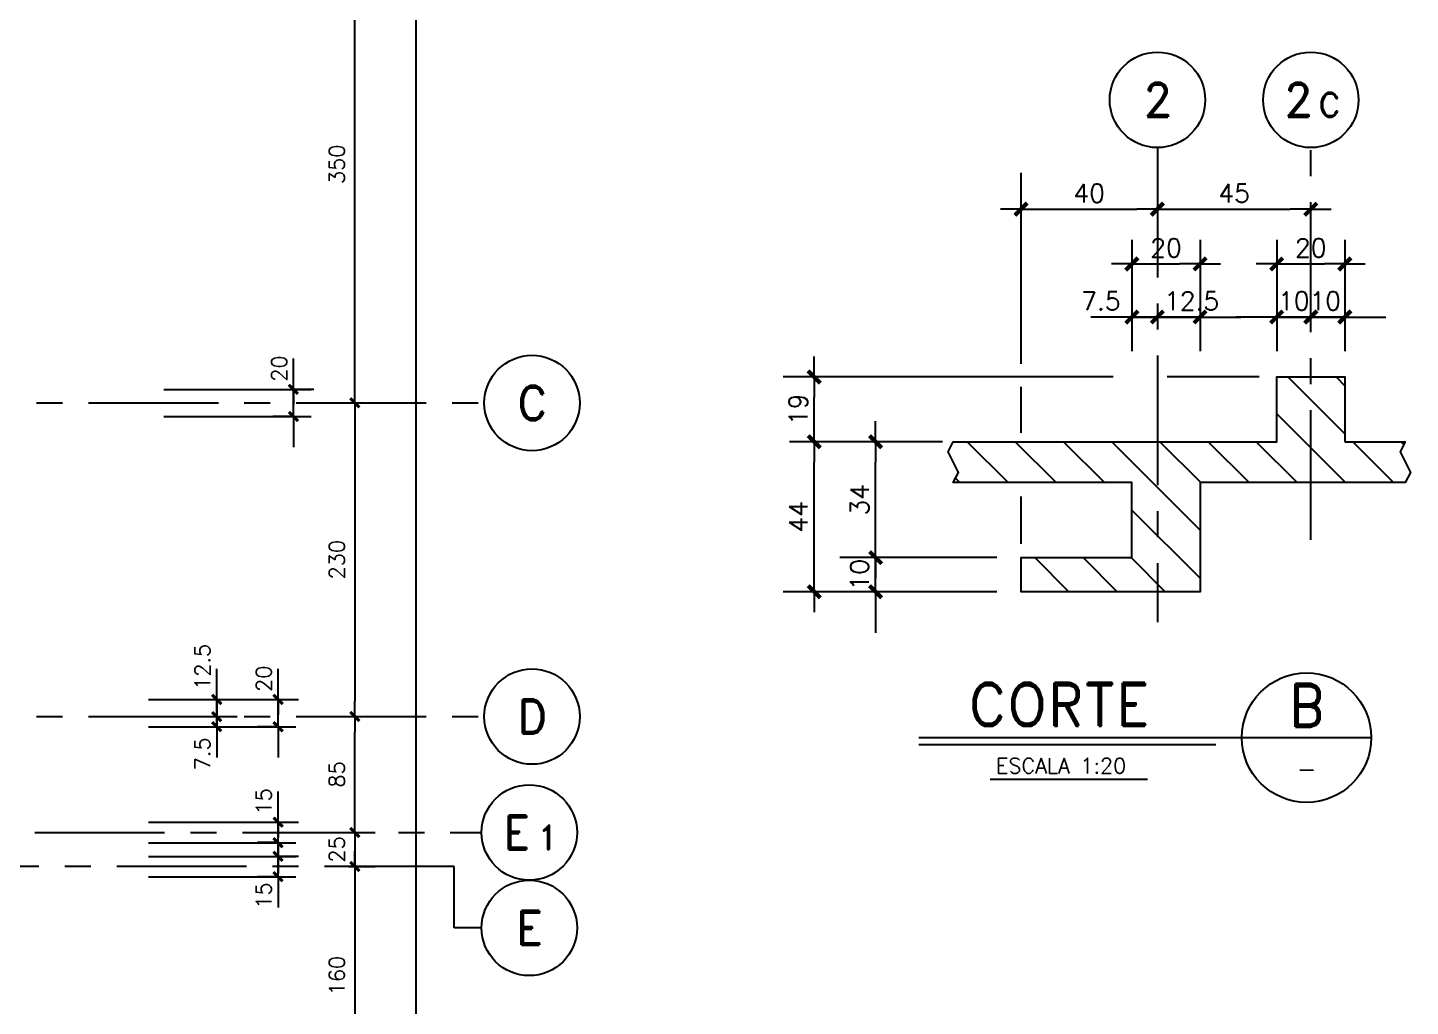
# Model space of a CAD drawing. Header units: millimetres. Extents: x -656851 to -651781, y 88238 to 91301.
# Drawn here: x -653472 to -652458, y 89866 to 90584 of the extents above; entities that cross this region are included whole.
import ezdxf
from ezdxf.enums import TextEntityAlignment as Align

# ---------------------------------------------------------------- set-up
doc = ezdxf.new("R2010")
doc.units = ezdxf.units.MM
doc.header["$LTSCALE"] = 30
doc.linetypes.add('CENTER', pattern=[50.8, 31.75, -6.35, 6.35, -6.35])
doc.linetypes.add('HIDDEN', pattern=[0.375, 0.25, -0.125])
for name, color, linetype in [('A-LINEA 015', 6, 'Continuous'), ('CORTES', 5, 'Continuous'), ('COTAS', 5, 'Continuous'), ('Cotas2', 1, 'Continuous'), ('EJES', 1, 'CENTER'), ('HATCH2', 1, 'HIDDEN')]:
    doc.layers.add(name, color=color, linetype=linetype)
doc.styles.add('ROMAND', font='romand')
doc.styles.add('ROMANS', font='romans')
doc.styles.add('SIETE50', font='ROMAND.SHX', dxfattribs={"height": 31.5})
doc.dimstyles.new('ING-50', dxfattribs={"dimscale": 5, "dimtxt": 2.25, "dimasz": 2.25, "dimexe": 3, "dimexo": 0, "dimgap": 1.5, "dimtad": 1, "dimdec": 1, "dimzin": 12, "dimdsep": 46, "dimtxsty": 'ROMANS', "dimblk1": 'TICK1', "dimblk2": 'TICK1', "dimsah": 1, "dimcen": 0.09, "dimclrd": 2, "dimclre": 1, "dimclrt": 3, "dimadec": 1, "dimazin": 3, "dimtfac": 1, "dimtdec": 1, "dimtix": 1, "dimtmove": 2, "dimatfit": 3, "dimfxl": 3, "dimtolj": 1, "dimtzin": 12, "dimarcsym": 0})
doc.dimstyles.new('ING20', dxfattribs={"dimscale": 50, "dimtxt": 0.27, "dimasz": 0.3, "dimexe": 0.3, "dimexo": 1, "dimgap": 0.1, "dimtad": 1, "dimlfac": 0.4, "dimzin": 12, "dimdsep": 46, "dimtxsty": 'ROMANS', "dimblk1": 'TICK1', "dimblk2": 'TICK1', "dimsah": 1, "dimcen": 0.09, "dimse1": 1, "dimse2": 1, "dimclrd": 2, "dimclre": 1, "dimclrt": 3, "dimadec": 0, "dimazin": 0, "dimtfac": 1, "dimtix": 1, "dimtmove": 2, "dimatfit": 3, "dimldrblk": 'TICK1', "dimfxl": 1, "dimtolj": 1, "dimtzin": 12, "dimarcsym": 0})

# ---------------------------------------------------------------- blocks, each defined once
blk = doc.blocks.new('EJE-1')
at = {"color": 3, "linetype": 'Continuous'}
blk.add_circle((0, 0), 35, dxfattribs=at)
at = {"color": 5, "linetype": 'Continuous', "style": 'ROMAND'}
blk.add_attdef('0', text='', height=25, dxfattribs=at).set_placement((0.2, 0), align=Align.MIDDLE)
blk = doc.blocks.new('TICK1')
at = {"color": 2}
for points in [[(0, 0), (-1, 0)], [(0, 0), (1, 0)]]:
    blk.add_lwpolyline(points, dxfattribs=at)
at = {"color": 2, "const_width": 0.2}
blk.add_lwpolyline([(-0.3, -0.3), (0.3, 0.3)], dxfattribs=at)
blk = doc.blocks.new('*D52')
at = {"layer": 'COTAS', "color": 2, "lineweight": -2}
for p, q in [((-653288.7, 90102), (-653288.7, 90113.3)), ((-653288.7, 90070.8), (-653288.7, 90090.8)), ((-653288.7, 90059.5), (-653288.7, 90048.3))]:
    blk.add_line(p, q, dxfattribs=at)
at = {"layer": 'COTAS', "color": 1, "lineweight": -2}
for p, q in [((-653288.7, 90090.8), (-653273.7, 90090.8)), ((-653288.7, 90070.8), (-653303.7, 90070.8))]:
    blk.add_line(p, q, dxfattribs=at)
at = {"layer": 'Defpoints', "color": 0}
for p in [(-653288.7, 90090.8), (-653288.7, 90090.8), (-653288.7, 90070.8)]:
    blk.add_point(p, dxfattribs=at)
at = {"layer": 'COTAS', "color": 2, "lineweight": -2, "xscale": 11.25, "yscale": 11.25, "zscale": 11.25}
for p, rotation in [((-653288.7, 90090.8), 270), ((-653288.7, 90070.8), 90)]:
    blk.add_blockref('TICK1', p, dxfattribs=dict(at, rotation=rotation))
at = {"layer": 'COTAS', "color": 3, "insert": (-653299.2, 90106), "char_height": 11.25, "attachment_point": 5, "rotation": 90, "style": 'ROMANS'}
blk.add_mtext('\\A1;20', dxfattribs=at)
blk = doc.blocks.new('*D36')
at = {"layer": 'COTAS', "color": 2, "lineweight": -2}
for p, q in [((-653277.4, 90329.5), (-653277.4, 90340.8)), ((-653277.4, 90298.3), (-653277.4, 90318.3)), ((-653277.4, 90287), (-653277.4, 90275.8))]:
    blk.add_line(p, q, dxfattribs=at)
at = {"layer": 'COTAS', "color": 1, "lineweight": -2}
for p, q in [((-653277.4, 90318.3), (-653262.4, 90318.3)), ((-653277.4, 90298.3), (-653292.4, 90298.3))]:
    blk.add_line(p, q, dxfattribs=at)
at = {"layer": 'Defpoints', "color": 0}
for p in [(-653277.4, 90318.3), (-653277.4, 90318.3), (-653277.4, 90298.3)]:
    blk.add_point(p, dxfattribs=at)
at = {"layer": 'COTAS', "color": 2, "lineweight": -2, "xscale": 11.25, "yscale": 11.25, "zscale": 11.25}
for p, rotation in [((-653277.4, 90318.3), 270), ((-653277.4, 90298.3), 90)]:
    blk.add_blockref('TICK1', p, dxfattribs=dict(at, rotation=rotation))
at = {"layer": 'COTAS', "color": 3, "insert": (-653287.8, 90333.5), "char_height": 11.25, "attachment_point": 5, "rotation": 90, "style": 'ROMANS'}
blk.add_mtext('\\A1;20', dxfattribs=at)
blk = doc.blocks.new('*D38')
at = {"layer": 'COTAS', "color": 1, "lineweight": -2}
for p, q in [((-653236.9, 90658.3), (-653217.4, 90658.3)), ((-653236.9, 90308.3), (-653217.4, 90308.3))]:
    blk.add_line(p, q, dxfattribs=at)
at = {"layer": 'COTAS', "color": 2, "lineweight": -2}
blk.add_line((-653232.4, 90319.5), (-653232.4, 90647), dxfattribs=at)
at = {"layer": 'Defpoints', "color": 0}
for p in [(-653236.9, 90658.3), (-653232.4, 90658.3), (-653236.9, 90308.3)]:
    blk.add_point(p, dxfattribs=at)
at = {"layer": 'COTAS', "color": 2, "lineweight": -2, "xscale": 11.25, "yscale": 11.25, "zscale": 11.25}
for p, rotation in [((-653232.4, 90658.3), 90), ((-653232.4, 90308.3), 270)]:
    blk.add_blockref('TICK1', p, dxfattribs=dict(at, rotation=rotation))
at = {"layer": 'COTAS', "color": 3, "insert": (-653245.5, 90483.3), "char_height": 11.25, "attachment_point": 5, "rotation": 90, "style": 'ROMANS'}
blk.add_mtext('\\A1;350', dxfattribs=at)
blk = doc.blocks.new('*D39')
at = {"layer": 'COTAS', "color": 1, "lineweight": -2}
for p, q in [((-653236.9, 90308.3), (-653217.4, 90308.3)), ((-653236.9, 90078.3), (-653217.4, 90078.3))]:
    blk.add_line(p, q, dxfattribs=at)
at = {"layer": 'COTAS', "color": 2, "lineweight": -2}
blk.add_line((-653232.4, 90297), (-653232.4, 90089.5), dxfattribs=at)
at = {"layer": 'Defpoints', "color": 0}
for p in [(-653236.9, 90308.3), (-653236.9, 90078.3), (-653232.4, 90078.3)]:
    blk.add_point(p, dxfattribs=at)
at = {"layer": 'COTAS', "color": 2, "lineweight": -2, "xscale": 11.25, "yscale": 11.25, "zscale": 11.25}
for p, rotation in [((-653232.4, 90308.3), 90), ((-653232.4, 90078.3), 270)]:
    blk.add_blockref('TICK1', p, dxfattribs=dict(at, rotation=rotation))
at = {"layer": 'COTAS', "color": 3, "insert": (-653245.5, 90193.3), "char_height": 11.25, "attachment_point": 5, "rotation": 90, "style": 'ROMANS'}
blk.add_mtext('\\A1;230', dxfattribs=at)
blk = doc.blocks.new('*D40')
at = {"layer": 'COTAS', "color": 1, "lineweight": -2}
for p, q in [((-653236.9, 90078.3), (-653217.4, 90078.3)), ((-653236.9, 89993.3), (-653217.4, 89993.3))]:
    blk.add_line(p, q, dxfattribs=at)
at = {"layer": 'COTAS', "color": 2, "lineweight": -2}
blk.add_line((-653232.4, 90004.5), (-653232.4, 90067), dxfattribs=at)
at = {"layer": 'Defpoints', "color": 0}
for p in [(-653236.9, 90078.3), (-653232.4, 90078.3), (-653236.9, 89993.3)]:
    blk.add_point(p, dxfattribs=at)
at = {"layer": 'COTAS', "color": 2, "lineweight": -2, "xscale": 11.25, "yscale": 11.25, "zscale": 11.25}
for p, rotation in [((-653232.4, 90078.3), 90), ((-653232.4, 89993.3), 270)]:
    blk.add_blockref('TICK1', p, dxfattribs=dict(at, rotation=rotation))
at = {"layer": 'COTAS', "color": 3, "insert": (-653245.5, 90035.8), "char_height": 11.25, "attachment_point": 5, "rotation": 90, "style": 'ROMANS'}
blk.add_mtext('\\A1;85', dxfattribs=at)
blk = doc.blocks.new('*D41')
at = {"layer": 'COTAS', "color": 2, "lineweight": -2}
for p, q in [((-653232.4, 90004.5), (-653232.4, 90015.8)), ((-653232.4, 89993.3), (-653232.4, 89968.3)), ((-653232.4, 89957), (-653232.4, 89945.8))]:
    blk.add_line(p, q, dxfattribs=at)
at = {"layer": 'COTAS', "color": 1, "lineweight": -2}
for p, q in [((-653236.9, 89993.3), (-653217.4, 89993.3)), ((-653236.9, 89968.3), (-653217.4, 89968.3))]:
    blk.add_line(p, q, dxfattribs=at)
at = {"layer": 'Defpoints', "color": 0}
for p in [(-653236.9, 89993.3), (-653236.9, 89968.3), (-653232.4, 89968.3)]:
    blk.add_point(p, dxfattribs=at)
at = {"layer": 'COTAS', "color": 2, "lineweight": -2, "xscale": 11.25, "yscale": 11.25, "zscale": 11.25}
for p, rotation in [((-653232.4, 89993.3), 270), ((-653232.4, 89968.3), 90)]:
    blk.add_blockref('TICK1', p, dxfattribs=dict(at, rotation=rotation))
at = {"layer": 'COTAS', "color": 3, "insert": (-653245.5, 89980.8), "char_height": 11.25, "attachment_point": 5, "rotation": 90, "style": 'ROMANS'}
blk.add_mtext('\\A1;25', dxfattribs=at)
blk = doc.blocks.new('*D29')
at = {"layer": 'COTAS', "color": 1, "lineweight": -2}
for p, q in [((-653191.9, 90833.3), (-653172.4, 90833.3)), ((-653191.9, 88828.3), (-653172.4, 88828.3))]:
    blk.add_line(p, q, dxfattribs=at)
at = {"layer": 'COTAS', "color": 2, "lineweight": -2}
blk.add_line((-653187.4, 88839.5), (-653187.4, 90822), dxfattribs=at)
at = {"layer": 'Defpoints', "color": 0}
for p in [(-653191.9, 90833.3), (-653187.4, 90833.3), (-653191.9, 88828.3)]:
    blk.add_point(p, dxfattribs=at)
at = {"layer": 'COTAS', "color": 2, "lineweight": -2, "xscale": 11.25, "yscale": 11.25, "zscale": 11.25}
for p, rotation in [((-653187.4, 90833.3), 90), ((-653187.4, 88828.3), 270)]:
    blk.add_blockref('TICK1', p, dxfattribs=dict(at, rotation=rotation))
at = {"layer": 'COTAS', "color": 3, "insert": (-653200.5, 89830.8), "char_height": 11.25, "attachment_point": 5, "rotation": 90, "style": 'ROMANS'}
blk.add_mtext('\\A1;2005', dxfattribs=at)
blk = doc.blocks.new('eje-3')
at = {"color": 3, "linetype": 'Continuous'}
blk.add_circle((0, 0), 35, dxfattribs=at)
at = {"color": 5, "linetype": 'Continuous', "style": 'ROMAND'}
for height, p in [(25, (-9.2, 0)), (18, (13.7, -3.6))]:
    blk.add_attdef('0', text='', height=height, dxfattribs=at).set_placement(p, align=Align.MIDDLE)
blk = doc.blocks.new('*D94')
at = {"layer": 'COTAS', "color": 2, "lineweight": -2}
for p, q in [((-653288.7, 90012), (-653288.7, 90023.3)), ((-653288.7, 89985.8), (-653288.7, 90000.8)), ((-653288.7, 89974.5), (-653288.7, 89963.3))]:
    blk.add_line(p, q, dxfattribs=at)
at = {"layer": 'COTAS', "color": 1, "lineweight": -2}
for p, q in [((-653288.7, 90000.8), (-653273.7, 90000.8)), ((-653288.7, 89985.8), (-653303.7, 89985.8))]:
    blk.add_line(p, q, dxfattribs=at)
at = {"layer": 'Defpoints', "color": 0}
for p in [(-653288.7, 90000.8), (-653288.7, 90000.8), (-653288.7, 89985.8)]:
    blk.add_point(p, dxfattribs=at)
at = {"layer": 'COTAS', "color": 2, "lineweight": -2, "xscale": 11.25, "yscale": 11.25, "zscale": 11.25}
for p, rotation in [((-653288.7, 90000.8), 270), ((-653288.7, 89985.8), 90)]:
    blk.add_blockref('TICK1', p, dxfattribs=dict(at, rotation=rotation))
at = {"layer": 'COTAS', "color": 3, "insert": (-653299.2, 90016), "char_height": 11.25, "attachment_point": 5, "rotation": 90, "style": 'ROMANS'}
blk.add_mtext('\\A1;15', dxfattribs=at)
blk = doc.blocks.new('*D116')
at = {"layer": 'COTAS', "color": 1, "lineweight": -2}
for p, q in [((-653236.9, 89968.3), (-653217.4, 89968.3)), ((-653236.9, 89808.3), (-653217.4, 89808.3))]:
    blk.add_line(p, q, dxfattribs=at)
at = {"layer": 'COTAS', "color": 2, "lineweight": -2}
blk.add_line((-653232.4, 89957), (-653232.4, 89819.5), dxfattribs=at)
at = {"layer": 'Defpoints', "color": 0}
for p in [(-653236.9, 89968.3), (-653236.9, 89808.3), (-653232.4, 89808.3)]:
    blk.add_point(p, dxfattribs=at)
at = {"layer": 'COTAS', "color": 2, "lineweight": -2, "xscale": 11.25, "yscale": 11.25, "zscale": 11.25}
for p, rotation in [((-653232.4, 89968.3), 90), ((-653232.4, 89808.3), 270)]:
    blk.add_blockref('TICK1', p, dxfattribs=dict(at, rotation=rotation))
at = {"layer": 'COTAS', "color": 3, "insert": (-653245.5, 89888.3), "char_height": 11.25, "attachment_point": 5, "rotation": 90, "style": 'ROMANS'}
blk.add_mtext('\\A1;160', dxfattribs=at)
blk = doc.blocks.new('*D157')
at = {"layer": 'COTAS', "color": 2, "lineweight": -2}
blk.add_line((-652728.7, 90450.4), (-652658.7, 90450.4), dxfattribs=at)
at = {"layer": 'Defpoints', "color": 0}
for p in [(-652743.7, 90450.4), (-652643.7, 90450.4), (-652643.7, 90450.4)]:
    blk.add_point(p, dxfattribs=at)
at = {"layer": 'COTAS', "color": 2, "lineweight": -2, "xscale": 15, "yscale": 15, "zscale": 15, "rotation": 180}
blk.add_blockref('TICK1', (-652743.7, 90450.4), dxfattribs=at)
at = {"layer": 'COTAS', "color": 2, "lineweight": -2, "xscale": 15, "yscale": 15, "zscale": 15}
blk.add_blockref('TICK1', (-652643.7, 90450.4), dxfattribs=at)
at = {"layer": 'COTAS', "color": 3, "insert": (-652693.7, 90462.1), "char_height": 13.5, "attachment_point": 5, "style": 'ROMANS'}
blk.add_mtext('\\A1;40', dxfattribs=at)
blk = doc.blocks.new('*D159')
at = {"layer": 'COTAS', "color": 2, "lineweight": -2}
blk.add_line((-652628.7, 90450.4), (-652546.2, 90450.4), dxfattribs=at)
at = {"layer": 'Defpoints', "color": 0}
for p in [(-652643.7, 90450.4), (-652531.2, 90450.4), (-652531.2, 90450.4)]:
    blk.add_point(p, dxfattribs=at)
at = {"layer": 'COTAS', "color": 2, "lineweight": -2, "xscale": 15, "yscale": 15, "zscale": 15, "rotation": 180}
blk.add_blockref('TICK1', (-652643.7, 90450.4), dxfattribs=at)
at = {"layer": 'COTAS', "color": 2, "lineweight": -2, "xscale": 15, "yscale": 15, "zscale": 15}
blk.add_blockref('TICK1', (-652531.2, 90450.4), dxfattribs=at)
at = {"layer": 'COTAS', "color": 3, "insert": (-652587.4, 90462.1), "char_height": 13.5, "attachment_point": 5, "style": 'ROMANS'}
blk.add_mtext('\\A1;45', dxfattribs=at)
blk = doc.blocks.new('*D160')
at = {"layer": 'COTAS', "color": 2, "lineweight": -2}
for p, q in [((-652850.4, 90209.8), (-652850.4, 90224.8)), ((-652850.4, 90169.8), (-652850.4, 90194.8)), ((-652850.4, 90154.8), (-652850.4, 90139.8))]:
    blk.add_line(p, q, dxfattribs=at)
at = {"layer": 'Defpoints', "color": 0}
for p in [(-652850.4, 90194.8), (-652850.4, 90194.8), (-652850.4, 90169.8)]:
    blk.add_point(p, dxfattribs=at)
at = {"layer": 'COTAS', "color": 2, "lineweight": -2, "xscale": 15, "yscale": 15, "zscale": 15}
for p, rotation in [((-652850.4, 90194.8), 270), ((-652850.4, 90169.8), 90)]:
    blk.add_blockref('TICK1', p, dxfattribs=dict(at, rotation=rotation))
at = {"layer": 'COTAS', "color": 3, "insert": (-652862.1, 90182.3), "char_height": 13.5, "attachment_point": 5, "rotation": 90, "style": 'ROMANS'}
blk.add_mtext('\\A1;10', dxfattribs=at)
blk = doc.blocks.new('*D161')
at = {"layer": 'COTAS', "color": 2, "lineweight": -2}
blk.add_line((-652850.4, 90209.8), (-652850.4, 90264.8), dxfattribs=at)
at = {"layer": 'Defpoints', "color": 0}
for p in [(-652850.4, 90279.8), (-652850.4, 90279.8), (-652850.4, 90194.8)]:
    blk.add_point(p, dxfattribs=at)
at = {"layer": 'COTAS', "color": 2, "lineweight": -2, "xscale": 15, "yscale": 15, "zscale": 15}
for p, rotation in [((-652850.4, 90279.8), 90), ((-652850.4, 90194.8), 270)]:
    blk.add_blockref('TICK1', p, dxfattribs=dict(at, rotation=rotation))
at = {"layer": 'COTAS', "color": 3, "insert": (-652862.1, 90237.3), "char_height": 13.5, "attachment_point": 5, "rotation": 90, "style": 'ROMANS'}
blk.add_mtext('\\A1;34', dxfattribs=at)
blk = doc.blocks.new('*D162')
at = {"layer": 'COTAS', "color": 2, "lineweight": -2}
blk.add_line((-652895.4, 90294.8), (-652895.4, 90312.3), dxfattribs=at)
at = {"layer": 'Defpoints', "color": 0}
for p in [(-652895.4, 90327.3), (-652895.4, 90327.3), (-652895.4, 90279.8)]:
    blk.add_point(p, dxfattribs=at)
at = {"layer": 'COTAS', "color": 2, "lineweight": -2, "xscale": 15, "yscale": 15, "zscale": 15}
for p, rotation in [((-652895.4, 90327.3), 90), ((-652895.4, 90279.8), 270)]:
    blk.add_blockref('TICK1', p, dxfattribs=dict(at, rotation=rotation))
at = {"layer": 'COTAS', "color": 3, "insert": (-652907.1, 90303.6), "char_height": 13.5, "attachment_point": 5, "rotation": 90, "style": 'ROMANS'}
blk.add_mtext('\\A1;19', dxfattribs=at)
blk = doc.blocks.new('*D163')
at = {"layer": 'COTAS', "color": 2, "lineweight": -2}
blk.add_line((-652541.2, 90410.2), (-652521.2, 90410.2), dxfattribs=at)
at = {"layer": 'Defpoints', "color": 0}
for p in [(-652556.2, 90410.2), (-652506.2, 90410.2), (-652506.2, 90410.2)]:
    blk.add_point(p, dxfattribs=at)
at = {"layer": 'COTAS', "color": 2, "lineweight": -2, "xscale": 15, "yscale": 15, "zscale": 15, "rotation": 180}
blk.add_blockref('TICK1', (-652556.2, 90410.2), dxfattribs=at)
at = {"layer": 'COTAS', "color": 2, "lineweight": -2, "xscale": 15, "yscale": 15, "zscale": 15}
blk.add_blockref('TICK1', (-652506.2, 90410.2), dxfattribs=at)
at = {"layer": 'COTAS', "color": 3, "insert": (-652531.2, 90422), "char_height": 13.5, "attachment_point": 5, "style": 'ROMANS'}
blk.add_mtext('\\A1;20', dxfattribs=at)
blk = doc.blocks.new('*D164')
at = {"layer": 'COTAS', "color": 2, "lineweight": -2}
blk.add_line((-652647.4, 90410.2), (-652627.4, 90410.2), dxfattribs=at)
at = {"layer": 'Defpoints', "color": 0}
for p in [(-652662.4, 90410.2), (-652612.4, 90410.2), (-652612.4, 90410.2)]:
    blk.add_point(p, dxfattribs=at)
at = {"layer": 'COTAS', "color": 2, "lineweight": -2, "xscale": 15, "yscale": 15, "zscale": 15, "rotation": 180}
blk.add_blockref('TICK1', (-652662.4, 90410.2), dxfattribs=at)
at = {"layer": 'COTAS', "color": 2, "lineweight": -2, "xscale": 15, "yscale": 15, "zscale": 15}
blk.add_blockref('TICK1', (-652612.4, 90410.2), dxfattribs=at)
at = {"layer": 'COTAS', "color": 3, "insert": (-652637.4, 90422), "char_height": 13.5, "attachment_point": 5, "style": 'ROMANS'}
blk.add_mtext('\\A1;20', dxfattribs=at)
blk = doc.blocks.new('*D158')
at = {"layer": 'COTAS', "color": 2, "lineweight": -2}
blk.add_line((-652895.4, 90184.8), (-652895.4, 90264.8), dxfattribs=at)
at = {"layer": 'Defpoints', "color": 0}
for p in [(-652895.4, 90279.8), (-652895.4, 90279.8), (-652895.4, 90169.8)]:
    blk.add_point(p, dxfattribs=at)
at = {"layer": 'COTAS', "color": 2, "lineweight": -2, "xscale": 15, "yscale": 15, "zscale": 15}
for p, rotation in [((-652895.4, 90279.8), 90), ((-652895.4, 90169.8), 270)]:
    blk.add_blockref('TICK1', p, dxfattribs=dict(at, rotation=rotation))
at = {"layer": 'COTAS', "color": 3, "insert": (-652907.1, 90224.8), "char_height": 13.5, "attachment_point": 5, "rotation": 90, "style": 'ROMANS'}
blk.add_mtext('\\A1;44', dxfattribs=at)
blk = doc.blocks.new('t-corte')
at = {"color": 6}
for p, q in [((-169.7, -4.9), (162.3, -4.9)), ((-169.7, -9.9), (48.3, -9.9))]:
    blk.add_line(p, q, dxfattribs=at)
at = {"color": 3}
blk.add_line((-117.3, -35.3), (-1.8, -35.3), dxfattribs=at)
blk.add_circle((114.8, -4.9), 47.5, dxfattribs=at)
at = {"color": 6, "style": 'SIETE50'}
blk.add_text('CORTE', height=31.5, dxfattribs=at).set_placement((-133.4, 3.7))
blk.add_attdef('A', text='', height=31.5, dxfattribs=at).set_placement((114.9, 18.7), align=Align.MIDDLE_CENTER)
at = {"color": 3, "style": 'ROMANS'}
blk.add_attdef('ESCALA', (-113, -31.1), '', height=11.2, dxfattribs=at)
blk.add_attdef('-', text='', height=13, dxfattribs=at).set_placement((115, -27.7), align=Align.MIDDLE)
blk = doc.blocks.new('*D177')
at = {"layer": 'COTAS', "color": 2, "lineweight": -2}
for p, q in [((-653288.7, 89987), (-653288.7, 89998.3)), ((-653288.7, 89960.8), (-653288.7, 89975.8)), ((-653288.7, 89949.5), (-653288.7, 89938.3))]:
    blk.add_line(p, q, dxfattribs=at)
at = {"layer": 'COTAS', "color": 1, "lineweight": -2}
for p, q in [((-653288.7, 89975.8), (-653273.7, 89975.8)), ((-653288.7, 89960.8), (-653303.7, 89960.8))]:
    blk.add_line(p, q, dxfattribs=at)
at = {"layer": 'Defpoints', "color": 0}
for p in [(-653288.7, 89975.8), (-653288.7, 89975.8), (-653288.7, 89960.8)]:
    blk.add_point(p, dxfattribs=at)
at = {"layer": 'COTAS', "color": 2, "lineweight": -2, "xscale": 11.25, "yscale": 11.25, "zscale": 11.25}
for p, rotation in [((-653288.7, 89975.8), 270), ((-653288.7, 89960.8), 90)]:
    blk.add_blockref('TICK1', p, dxfattribs=dict(at, rotation=rotation))
at = {"layer": 'COTAS', "color": 3, "insert": (-653299.2, 89947), "char_height": 11.25, "attachment_point": 5, "rotation": 90, "style": 'ROMANS'}
blk.add_mtext('\\A1;15', dxfattribs=at)
blk = doc.blocks.new('*D206')
at = {"layer": 'COTAS', "color": 2, "lineweight": -2}
for p, q in [((-652571.2, 90371.3), (-652586.2, 90371.3)), ((-652556.2, 90371.3), (-652531.2, 90371.3)), ((-652516.2, 90371.3), (-652501.2, 90371.3))]:
    blk.add_line(p, q, dxfattribs=at)
at = {"layer": 'Defpoints', "color": 0}
for p in [(-652556.2, 90371.3), (-652531.2, 90371.3), (-652531.2, 90371.3)]:
    blk.add_point(p, dxfattribs=at)
at = {"layer": 'COTAS', "color": 2, "lineweight": -2, "xscale": 15, "yscale": 15, "zscale": 15}
blk.add_blockref('TICK1', (-652556.2, 90371.3), dxfattribs=at)
at = {"layer": 'COTAS', "color": 2, "lineweight": -2, "xscale": 15, "yscale": 15, "zscale": 15, "rotation": 180}
blk.add_blockref('TICK1', (-652531.2, 90371.3), dxfattribs=at)
at = {"layer": 'COTAS', "color": 3, "insert": (-652543.7, 90383.1), "char_height": 13.5, "attachment_point": 5, "style": 'ROMANS'}
blk.add_mtext('\\A1;10', dxfattribs=at)
blk = doc.blocks.new('*D207')
at = {"layer": 'COTAS', "color": 2, "lineweight": -2}
for p, q in [((-652546.2, 90371.3), (-652561.2, 90371.3)), ((-652506.2, 90371.3), (-652531.2, 90371.3)), ((-652491.2, 90371.3), (-652476.2, 90371.3))]:
    blk.add_line(p, q, dxfattribs=at)
at = {"layer": 'Defpoints', "color": 0}
for p in [(-652531.2, 90371.3), (-652531.2, 90371.3), (-652506.2, 90371.3)]:
    blk.add_point(p, dxfattribs=at)
at = {"layer": 'COTAS', "color": 2, "lineweight": -2, "xscale": 15, "yscale": 15, "zscale": 15}
blk.add_blockref('TICK1', (-652531.2, 90371.3), dxfattribs=at)
at = {"layer": 'COTAS', "color": 2, "lineweight": -2, "xscale": 15, "yscale": 15, "zscale": 15, "rotation": 180}
blk.add_blockref('TICK1', (-652506.2, 90371.3), dxfattribs=at)
at = {"layer": 'COTAS', "color": 3, "insert": (-652520.6, 90383.1), "char_height": 13.5, "attachment_point": 5, "style": 'ROMANS'}
blk.add_mtext('\\A1;10', dxfattribs=at)
blk = doc.blocks.new('*D236')
at = {"layer": 'COTAS', "color": 2, "lineweight": -2}
for p, q in [((-653333.7, 90102), (-653333.7, 90113.3)), ((-653333.7, 90078.3), (-653333.7, 90090.8)), ((-653333.7, 90067), (-653333.7, 90055.8))]:
    blk.add_line(p, q, dxfattribs=at)
at = {"layer": 'COTAS', "color": 1, "lineweight": -2}
for p, q in [((-653333.7, 90090.8), (-653318.7, 90090.8)), ((-653333.7, 90078.3), (-653318.7, 90078.3))]:
    blk.add_line(p, q, dxfattribs=at)
at = {"layer": 'Defpoints', "color": 0}
for p in [(-653333.7, 90090.8), (-653333.7, 90090.8), (-653333.7, 90078.3)]:
    blk.add_point(p, dxfattribs=at)
at = {"layer": 'COTAS', "color": 2, "lineweight": -2, "xscale": 11.25, "yscale": 11.25, "zscale": 11.25}
for p, rotation in [((-653333.7, 90090.8), 270), ((-653333.7, 90078.3), 90)]:
    blk.add_blockref('TICK1', p, dxfattribs=dict(at, rotation=rotation))
at = {"layer": 'COTAS', "color": 3, "insert": (-653344.2, 90114.7), "char_height": 11.25, "attachment_point": 5, "rotation": 90, "style": 'ROMANS'}
blk.add_mtext('\\A1;12.5', dxfattribs=at)
blk = doc.blocks.new('*D237')
at = {"layer": 'COTAS', "color": 2, "lineweight": -2}
for p, q in [((-653333.7, 90089.5), (-653333.7, 90100.8)), ((-653333.7, 90070.8), (-653333.7, 90078.3)), ((-653333.7, 90059.5), (-653333.7, 90048.3))]:
    blk.add_line(p, q, dxfattribs=at)
at = {"layer": 'COTAS', "color": 1, "lineweight": -2}
for p, q in [((-653333.7, 90078.3), (-653318.7, 90078.3)), ((-653333.7, 90070.8), (-653318.7, 90070.8))]:
    blk.add_line(p, q, dxfattribs=at)
at = {"layer": 'Defpoints', "color": 0}
for p in [(-653333.7, 90078.3), (-653333.7, 90078.3), (-653333.7, 90070.8)]:
    blk.add_point(p, dxfattribs=at)
at = {"layer": 'COTAS', "color": 2, "lineweight": -2, "xscale": 11.25, "yscale": 11.25, "zscale": 11.25}
for p, rotation in [((-653333.7, 90078.3), 270), ((-653333.7, 90070.8), 90)]:
    blk.add_blockref('TICK1', p, dxfattribs=dict(at, rotation=rotation))
at = {"layer": 'COTAS', "color": 3, "insert": (-653344.2, 90050.9), "char_height": 11.25, "attachment_point": 5, "rotation": 90, "style": 'ROMANS'}
blk.add_mtext('\\A1;7.5', dxfattribs=at)
blk = doc.blocks.new('*D246')
at = {"layer": 'COTAS', "color": 2, "lineweight": -2}
for p, q in [((-652677.4, 90371.3), (-652692.4, 90371.3)), ((-652662.4, 90371.3), (-652643.7, 90371.3)), ((-652628.7, 90371.3), (-652613.7, 90371.3))]:
    blk.add_line(p, q, dxfattribs=at)
at = {"layer": 'Defpoints', "color": 0}
for p in [(-652662.4, 90371.3), (-652643.7, 90371.3), (-652643.7, 90371.3)]:
    blk.add_point(p, dxfattribs=at)
at = {"layer": 'COTAS', "color": 2, "lineweight": -2, "xscale": 15, "yscale": 15, "zscale": 15}
blk.add_blockref('TICK1', (-652662.4, 90371.3), dxfattribs=at)
at = {"layer": 'COTAS', "color": 2, "lineweight": -2, "xscale": 15, "yscale": 15, "zscale": 15, "rotation": 180}
blk.add_blockref('TICK1', (-652643.7, 90371.3), dxfattribs=at)
at = {"layer": 'COTAS', "color": 3, "insert": (-652685.1, 90383.1), "char_height": 13.5, "attachment_point": 5, "style": 'ROMANS'}
blk.add_mtext('\\A1;7.5', dxfattribs=at)
blk = doc.blocks.new('*D247')
at = {"layer": 'COTAS', "color": 2, "lineweight": -2}
for p, q in [((-652658.7, 90371.3), (-652673.7, 90371.3)), ((-652612.4, 90371.3), (-652643.7, 90371.3)), ((-652597.4, 90371.3), (-652582.4, 90371.3))]:
    blk.add_line(p, q, dxfattribs=at)
at = {"layer": 'Defpoints', "color": 0}
for p in [(-652643.7, 90371.3), (-652643.7, 90371.3), (-652612.4, 90371.3)]:
    blk.add_point(p, dxfattribs=at)
at = {"layer": 'COTAS', "color": 2, "lineweight": -2, "xscale": 15, "yscale": 15, "zscale": 15}
blk.add_blockref('TICK1', (-652643.7, 90371.3), dxfattribs=at)
at = {"layer": 'COTAS', "color": 2, "lineweight": -2, "xscale": 15, "yscale": 15, "zscale": 15, "rotation": 180}
blk.add_blockref('TICK1', (-652612.4, 90371.3), dxfattribs=at)
at = {"layer": 'COTAS', "color": 3, "insert": (-652618.6, 90383.1), "char_height": 13.5, "attachment_point": 5, "style": 'ROMANS'}
blk.add_mtext('\\A1;12.5', dxfattribs=at)

msp = doc.modelspace()

# ---------------------------------------------------------------- hatches: boundary and pattern name
at = {"layer": 'HATCH2', "ltscale": 0.5}
h = msp.add_hatch(dxfattribs=at)
h.set_pattern_fill('_USER', color=256, scale=25, angle=135, style=0, pattern_type=0)
h.set_pattern_definition([(135, (0, 0), (-17.6776695, -17.6776695), [])])
h.paths.add_polyline_path([(-652506.162, 90279.848), (-652461.907, 90279.848), (-652465.657, 90272.348), (-652458.157, 90257.348), (-652461.907, 90249.848), (-652612.412, 90249.848), (-652612.412, 90169.848), (-652743.662, 90169.848), (-652743.662, 90194.848), (-652662.412, 90194.848), (-652662.412, 90249.848), (-652793.42, 90249.848), (-652789.67, 90257.348), (-652797.17, 90272.348), (-652793.42, 90279.848), (-652556.162, 90279.848), (-652556.162, 90327.348), (-652506.162, 90327.348)])

# ---------------------------------------------------------------- linework, layer by layer
at = {"layer": 'CORTES', "color": 7, "ltscale": 0.5}
msp.add_lwpolyline([(-652506.162, 90279.848), (-652461.907, 90279.848), (-652465.657, 90272.348), (-652458.157, 90257.348), (-652461.907, 90249.848), (-652612.412, 90249.848), (-652612.412, 90169.848), (-652743.662, 90169.848), (-652743.662, 90194.848), (-652662.412, 90194.848), (-652662.412, 90249.848), (-652793.42, 90249.848), (-652789.67, 90257.348), (-652797.17, 90272.348), (-652793.42, 90279.848), (-652556.162, 90279.848), (-652556.162, 90327.348), (-652506.162, 90327.348)], close=True, dxfattribs=at)
at = {"layer": 'Cotas2'}
for p, q in [((-652743.662, 90336.942), (-652743.662, 90477.134)), ((-652662.412, 90427.807), (-652662.412, 90346.246)), ((-652612.412, 90427.807), (-652612.412, 90346.246)), ((-652556.162, 90427.807), (-652556.162, 90346.246)), ((-652506.162, 90427.807), (-652506.162, 90346.246)), ((-652676.236, 90327.348), (-652918.166, 90327.348)), ((-652569.049, 90327.348), (-652636.544, 90327.348)), ((-653372.403, 90318.253), (-653264.407, 90318.253)), ((-652743.662, 90286.415), (-652743.662, 90320.07)), ((-653372.403, 90298.253), (-653264.407, 90298.253)), ((-652801.343, 90279.848), (-652913.443, 90279.848)), ((-652743.662, 90204.835), (-652743.662, 90239.715)), ((-652761.505, 90194.848), (-652876.661, 90194.848)), ((-652761.505, 90169.848), (-652918.166, 90169.848)), ((-653383.715, 90090.753), (-653275.719, 90090.753)), ((-653383.715, 90070.753), (-653275.719, 90070.753)), ((-653383.715, 90000.753), (-653275.719, 90000.753)), ((-653383.715, 89985.753), (-653275.719, 89985.753)), ((-653383.715, 89975.753), (-653275.719, 89975.753)), ((-653383.715, 89960.753), (-653275.719, 89960.753))]:
    msp.add_line(p, q, dxfattribs=at)
at = {"layer": 'EJES', "ltscale": 0.1}
for p, q in [((-652643.662, 90495.548), (-652643.662, 90147.567)), ((-652531.162, 90207.824), (-652531.162, 90495.548)), ((-656780.536, 90308.253), (-653137.403, 90308.253)), ((-656780.536, 90078.253), (-653137.403, 90078.253)), ((-654686.342, 89993.253), (-653139.404, 89993.253)), ((-653159.404, 89968.253), (-654004.262, 89968.253)), ((-653159.404, 89923.253), (-653159.404, 89968.253)), ((-653139.404, 89923.253), (-653159.404, 89923.253))]:
    msp.add_line(p, q, dxfattribs=at)

# ---------------------------------------------------------------- block references
at = {"layer": 'A-LINEA 015', "ltscale": 0.5}
for p, values in [((-652643.662, 90530.548), {'0': '2'}), ((-653102.403, 90308.253), {'0': 'C'}), ((-653102.403, 90078.253), {'0': 'D'}), ((-653104.404, 89923.253), {'0': 'E'})]:
    msp.add_blockref('EJE-1', p, dxfattribs=at).add_auto_attribs(values)
ref = msp.add_blockref('eje-3', (-652531.162, 90530.548), dxfattribs=at)
ref.add_attrib('0', '2', dxfattribs={"layer": '0', "color": 5, "linetype": 'Continuous', "height": 25, "style": 'ROMAND'}).set_placement((-652540.353, 90530.548), align=Align.MIDDLE)
ref.add_attrib('0', 'C', dxfattribs={"layer": '0', "color": 5, "linetype": 'Continuous', "height": 18, "style": 'ROMAND'}).set_placement((-652517.476, 90526.965), align=Align.MIDDLE)
ref = msp.add_blockref('eje-3', (-653104.404, 89993.253), dxfattribs=at)
ref.add_attrib('0', 'E', dxfattribs={"layer": '0', "color": 5, "linetype": 'Continuous', "height": 25, "style": 'ROMAND'}).set_placement((-653113.595, 89993.253), align=Align.MIDDLE)
ref.add_attrib('0', '1', dxfattribs={"layer": '0', "color": 5, "linetype": 'Continuous', "height": 18, "style": 'ROMAND'}).set_placement((-653090.718, 89989.67), align=Align.MIDDLE)
at = {"layer": 'CORTES', "ltscale": 0.5}
msp.add_blockref('t-corte', (-652649.098, 90067.714), dxfattribs=at).add_auto_attribs({'ESCALA': 'ESCALA 1:20', 'A': 'B', '-': '-'})

# ---------------------------------------------------------------- dimensions: what is measured, and where the dimension line sits
at = {"layer": 'COTAS'}
for base, p1, p2, angle, dimstyle, picture, middle in [((-653187.403, 90833.253), (-653191.903, 88828.253), (-653191.903, 90833.253), 90, 'ING-50', '*D29', (-653200.528, 89830.753)), ((-653232.403, 90658.253), (-653236.903, 90308.253), (-653236.903, 90658.253), 90, 'ING-50', '*D38', (-653245.528, 90483.253)), ((-652895.394, 90327.348), (-652895.394, 90279.848), (-652895.394, 90327.348), 90, 'ING20', '*D162', (-652907.144, 90303.598)), ((-653232.403, 90078.253), (-653236.903, 90308.253), (-653236.903, 90078.253), 270, 'ING-50', '*D39', (-653245.528, 90193.253)), ((-652895.394, 90279.848), (-652895.394, 90169.848), (-652895.394, 90279.848), 90, 'ING20', '*D158', (-652907.144, 90224.848)), ((-652850.394, 90279.848), (-652850.394, 90194.848), (-652850.394, 90279.848), 90, 'ING20', '*D161', (-652862.144, 90237.348)), ((-652850.394, 90194.848), (-652850.394, 90169.848), (-652850.394, 90194.848), 90, 'ING20', '*D160', (-652862.144, 90182.348)), ((-653232.403, 90078.253), (-653236.903, 89993.253), (-653236.903, 90078.253), 90, 'ING-50', '*D40', (-653245.528, 90035.753)), ((-653232.403, 89968.253), (-653236.903, 89993.253), (-653236.903, 89968.253), 270, 'ING-50', '*D41', (-653245.528, 89980.753)), ((-653232.403, 89808.253), (-653236.903, 89968.253), (-653236.903, 89808.253), 270, 'ING-50', '*D116', (-653245.528, 89888.253))]:
    dim = msp.add_linear_dim(base=base, p1=p1, p2=p2, angle=angle, dimstyle=dimstyle, dxfattribs=at)
    dim.commit()
    dim.dimension.update_dxf_attribs({"geometry": picture, "text_midpoint": middle})
for base, p1, p2, picture, middle in [((-652643.662, 90450.37), (-652743.662, 90450.37), (-652643.662, 90450.37), '*D157', (-652693.662, 90462.12)), ((-652531.162, 90450.37), (-652643.662, 90450.37), (-652531.162, 90450.37), '*D159', (-652587.412, 90462.12)), ((-652612.412, 90410.221), (-652662.412, 90410.221), (-652612.412, 90410.221), '*D164', (-652637.412, 90421.971)), ((-652506.162, 90410.221), (-652556.162, 90410.221), (-652506.162, 90410.221), '*D163', (-652531.162, 90421.971)), ((-652531.162, 90371.339), (-652556.162, 90371.339), (-652531.162, 90371.339), '*D206', (-652543.662, 90383.089))]:
    dim = msp.add_linear_dim(base=base, p1=p1, p2=p2, dimstyle='ING20', dxfattribs=at)
    dim.commit()
    dim.dimension.update_dxf_attribs({"geometry": picture, "text_midpoint": middle})
dim = msp.add_linear_dim(base=(-652643.662, 90371.339), p1=(-652662.412, 90371.339), p2=(-652643.662, 90371.339), dimstyle='ING20', dxfattribs=at)
dim.commit()
dim.dimension.update_dxf_attribs({"geometry": '*D246', "text_midpoint": (-652685.142, 90383.089), "dimtype": 160})
for base, p1, p2, angle, dimstyle, picture, middle in [((-652643.662, 90371.339), (-652612.412, 90371.339), (-652643.662, 90371.339), 180, 'ING20', '*D247', (-652618.603, 90383.089)), ((-652531.162, 90371.339), (-652506.162, 90371.339), (-652531.162, 90371.339), 180, 'ING20', '*D207', (-652520.621, 90383.089)), ((-653277.403, 90318.253), (-653277.403, 90298.253), (-653277.403, 90318.253), 90, 'ING-50', '*D36', (-653287.85, 90333.458)), ((-653333.715, 90090.753), (-653333.715, 90078.253), (-653333.715, 90090.753), 90, 'ING-50', '*D236', (-653344.161, 90114.73)), ((-653288.715, 90090.753), (-653288.715, 90070.753), (-653288.715, 90090.753), 90, 'ING-50', '*D52', (-653299.161, 90105.958)), ((-653333.715, 90078.253), (-653333.715, 90070.753), (-653333.715, 90078.253), 90, 'ING-50', '*D237', (-653344.161, 90050.904)), ((-653288.715, 90000.753), (-653288.715, 89985.753), (-653288.715, 90000.753), 90, 'ING-50', '*D94', (-653299.161, 90015.958)), ((-653288.715, 89975.753), (-653288.715, 89960.753), (-653288.715, 89975.753), 90, 'ING-50', '*D177', (-653299.161, 89946.975))]:
    dim = msp.add_linear_dim(base=base, p1=p1, p2=p2, angle=angle, dimstyle=dimstyle, dxfattribs=at)
    dim.commit()
    dim.dimension.update_dxf_attribs({"geometry": picture, "text_midpoint": middle, "dimtype": 160})

doc.saveas('drawing.dxf')
